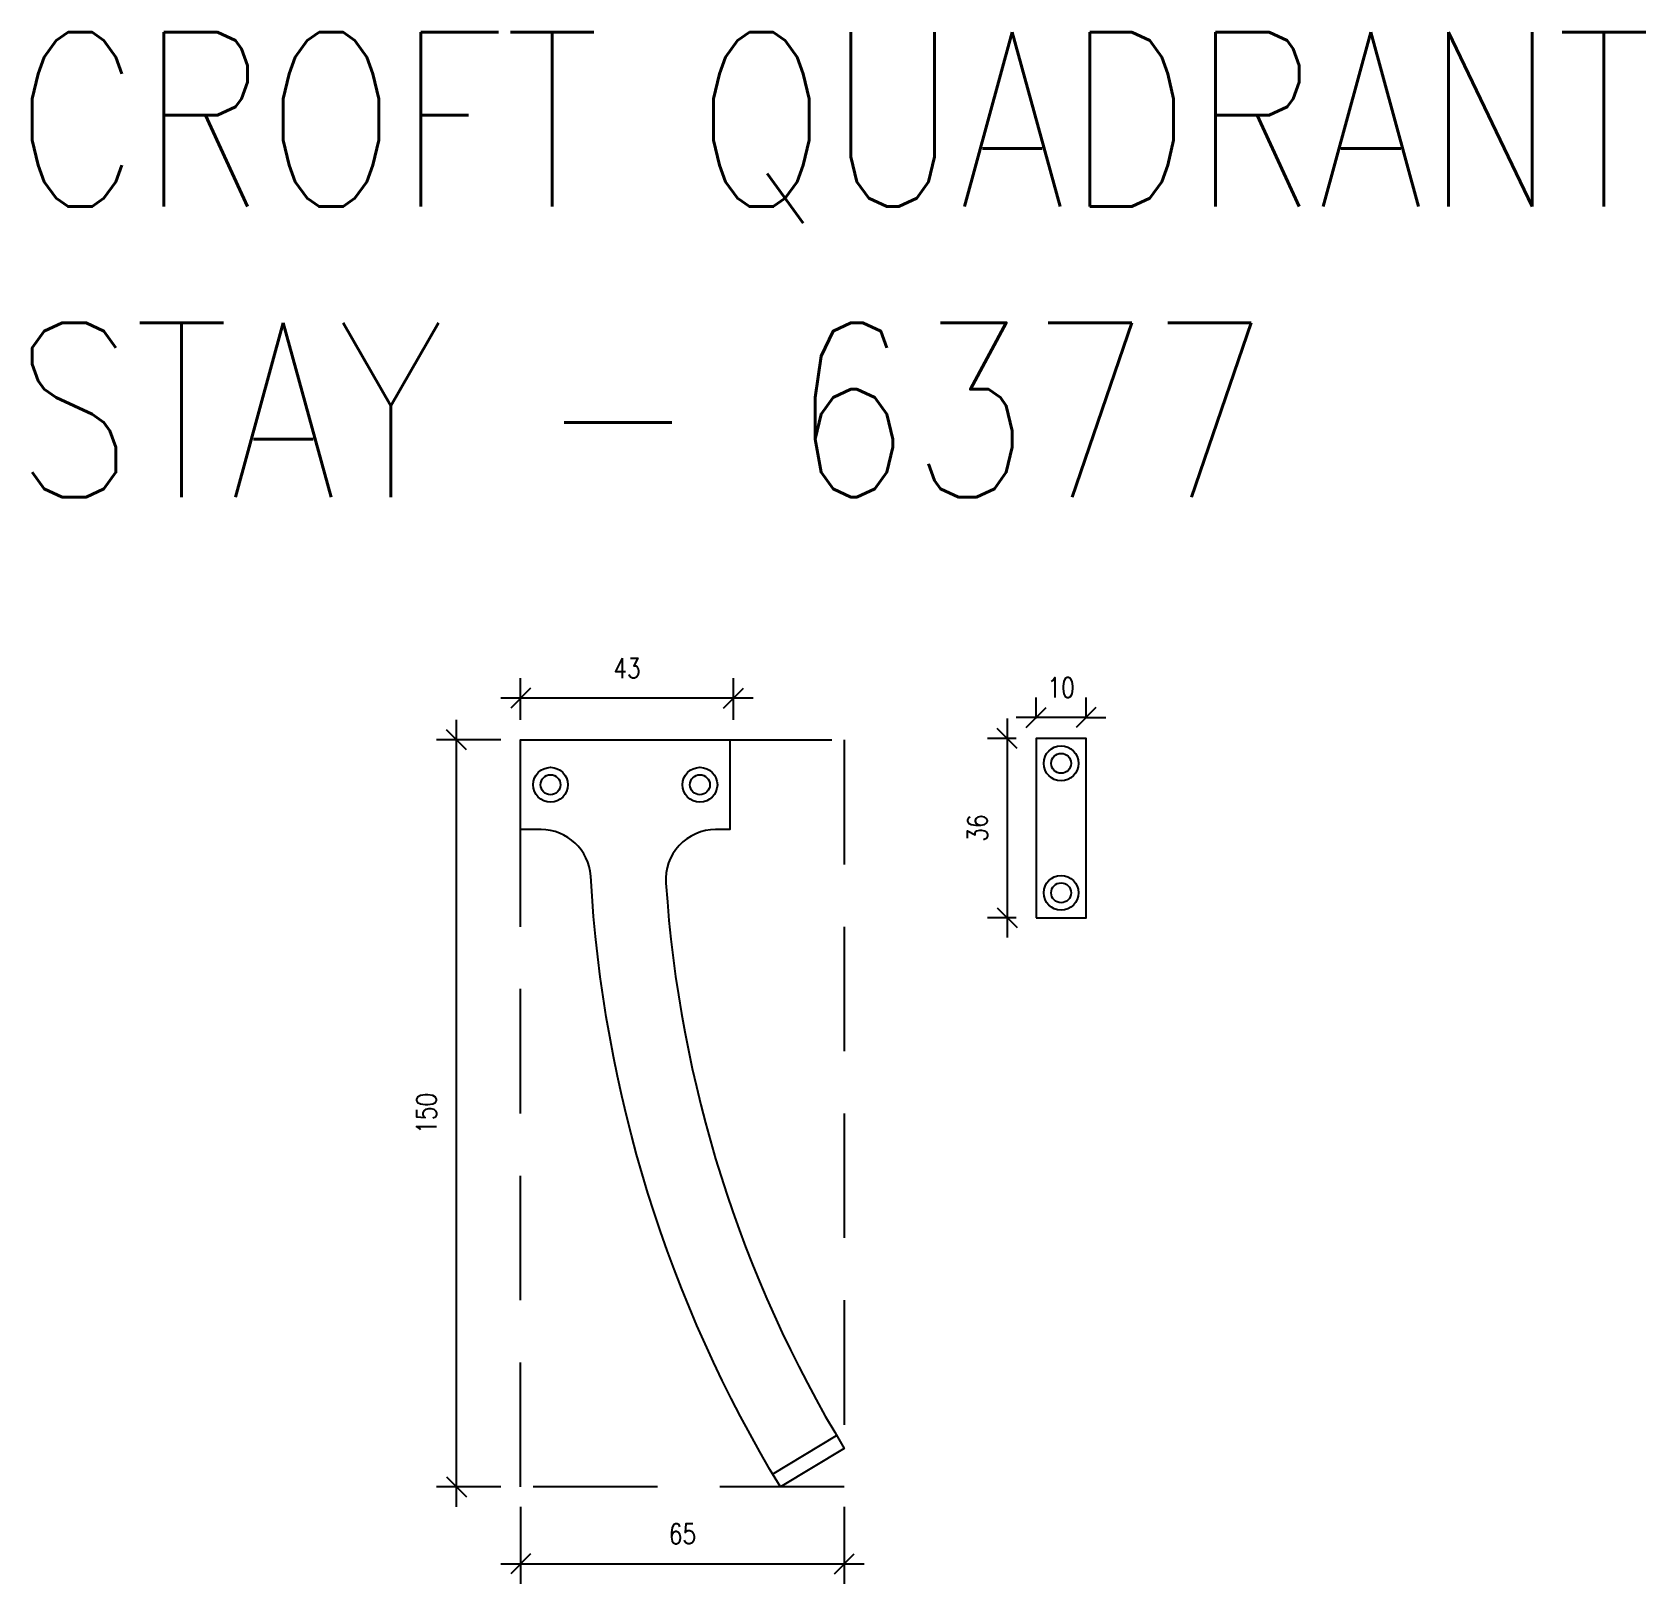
# Model space of a CAD drawing. Header units: millimetres. Extents: x 0 to 23312, y -3206 to 11448.
# Drawn here: x 11847.8 to 12171.8, y -1748.7 to -1437.2 of the extents above; entities that cross this region are included whole.
import ezdxf

# ---------------------------------------------------------------- set-up
doc = ezdxf.new("R2010")
doc.units = ezdxf.units.MM
doc.header["$LTSCALE"] = 10
doc.header["$PDMODE"] = 35
doc.linetypes.add('HIDDEN', pattern=[0.375, 0.25, -0.125])
doc.layers.add('02 - Notes & Text', color=251, linetype='Continuous')
doc.layers.add('40 - Detail Outline', color=142, linetype='Continuous')
doc.styles.add('1-2', font='romans.shx', dxfattribs={"width": 0.8, "height": 4})
doc.dimstyles.new('1-2', dxfattribs={"dimtxt": 4, "dimasz": 4, "dimexe": 4, "dimexo": 4, "dimgap": 4, "dimtad": 1, "dimdec": 0, "dimzin": 0, "dimdsep": 46, "dimtxsty": '1-2', "dimblk": 'OBLIQUE', "dimcen": 4, "dimdle": 4, "dimclrd": 251, "dimclre": 251, "dimclrt": 251, "dimadec": 0, "dimazin": 0, "dimtfac": 1, "dimtdec": 0, "dimtix": 1, "dimtmove": 1, "dimatfit": 3, "dimfxl": 1, "dimtolj": 1, "dimtzin": 0, "dimlwd": 25, "dimarcsym": 0})

# ---------------------------------------------------------------- blocks, each defined once
blk = doc.blocks.new('_Oblique')
at = {"color": 0, "linetype": 'ByBlock', "lineweight": -2}
blk.add_line((-0.5, -0.5), (0.5, 0.5), dxfattribs=at)
blk = doc.blocks.new('*D329')
at = {"layer": '40 - Detail Outline', "color": 251, "lineweight": 25, "ltscale": 10, "transparency": 16777216}
blk.add_line((11933.03, -1733.26), (11933.03, -1575.26), dxfattribs=at)
at = {"layer": '40 - Detail Outline', "color": 251, "lineweight": -2, "ltscale": 10, "transparency": 16777216}
for p, q in [((11941.92, -1579.26), (11929.03, -1579.26)), ((11941.92, -1729.26), (11929.03, -1729.26))]:
    blk.add_line(p, q, dxfattribs=at)
at = {"layer": 'Defpoints', "color": 0, "ltscale": 10, "transparency": 16777216}
for p in [(11933.03, -1579.26), (11945.92, -1579.26), (11945.92, -1729.26)]:
    blk.add_point(p, dxfattribs=at)
at = {"layer": '40 - Detail Outline', "color": 251, "lineweight": 25, "ltscale": 10, "transparency": 16777216, "xscale": 4, "yscale": 4, "zscale": 4}
for p, rotation in [((11933.03, -1579.26), 90), ((11933.03, -1729.26), 270)]:
    blk.add_blockref('_Oblique', p, dxfattribs=dict(at, rotation=rotation))
at = {"layer": '40 - Detail Outline', "color": 251, "ltscale": 10, "transparency": 16777216, "insert": (11927.03, -1654.26), "char_height": 4, "attachment_point": 5, "rotation": 90, "style": '1-2'}
blk.add_mtext('\\A1;150', dxfattribs=at)
blk = doc.blocks.new('*D330')
at = {"layer": '40 - Detail Outline', "color": 251, "lineweight": -2, "ltscale": 10, "transparency": 16777216}
for p, q in [((11945.92, -1733.26), (11945.92, -1748.7)), ((12010.92, -1733.26), (12010.92, -1748.7))]:
    blk.add_line(p, q, dxfattribs=at)
at = {"layer": '40 - Detail Outline', "color": 251, "lineweight": 25, "ltscale": 10, "transparency": 16777216}
blk.add_line((11941.92, -1744.7), (12014.92, -1744.7), dxfattribs=at)
at = {"layer": 'Defpoints', "color": 0, "ltscale": 10, "transparency": 16777216}
for p in [(11945.92, -1729.26), (12010.92, -1729.26), (12010.92, -1744.7)]:
    blk.add_point(p, dxfattribs=at)
at = {"layer": '40 - Detail Outline', "color": 251, "lineweight": 25, "ltscale": 10, "transparency": 16777216, "xscale": 4, "yscale": 4, "zscale": 4, "rotation": 180}
blk.add_blockref('_Oblique', (11945.92, -1744.7), dxfattribs=at)
at = {"layer": '40 - Detail Outline', "color": 251, "lineweight": 25, "ltscale": 10, "transparency": 16777216, "xscale": 4, "yscale": 4, "zscale": 4}
blk.add_blockref('_Oblique', (12010.92, -1744.7), dxfattribs=at)
at = {"layer": '40 - Detail Outline', "color": 251, "ltscale": 10, "transparency": 16777216, "insert": (11978.42, -1738.7), "char_height": 4, "attachment_point": 5, "style": '1-2'}
blk.add_mtext('\\A1;65', dxfattribs=at)
blk = doc.blocks.new('*D331')
at = {"layer": '40 - Detail Outline', "color": 251, "lineweight": -2, "ltscale": 10, "transparency": 16777216}
for p, q in [((11945.92, -1575.26), (11945.92, -1566.87)), ((11988.64, -1575.26), (11988.64, -1566.87))]:
    blk.add_line(p, q, dxfattribs=at)
at = {"layer": '40 - Detail Outline', "color": 251, "lineweight": 25, "ltscale": 10, "transparency": 16777216}
blk.add_line((11992.64, -1570.87), (11941.92, -1570.87), dxfattribs=at)
at = {"layer": 'Defpoints', "color": 0, "ltscale": 10, "transparency": 16777216}
for p in [(11945.92, -1570.87), (11945.92, -1579.26), (11988.64, -1579.26)]:
    blk.add_point(p, dxfattribs=at)
at = {"layer": '40 - Detail Outline', "color": 251, "lineweight": 25, "ltscale": 10, "transparency": 16777216, "xscale": 4, "yscale": 4, "zscale": 4, "rotation": 180}
blk.add_blockref('_Oblique', (11945.92, -1570.87), dxfattribs=at)
at = {"layer": '40 - Detail Outline', "color": 251, "lineweight": 25, "ltscale": 10, "transparency": 16777216, "xscale": 4, "yscale": 4, "zscale": 4}
blk.add_blockref('_Oblique', (11988.64, -1570.87), dxfattribs=at)
at = {"layer": '40 - Detail Outline', "color": 251, "ltscale": 10, "transparency": 16777216, "insert": (11967.28, -1564.87), "char_height": 4, "attachment_point": 5, "style": '1-2'}
blk.add_mtext('\\A1;43', dxfattribs=at)
blk = doc.blocks.new('*D332')
at = {"layer": '40 - Detail Outline', "color": 251, "lineweight": -2, "ltscale": 10, "transparency": 16777216}
for p, q in [((12049.45, -1574.96), (12049.45, -1570.74)), ((12059.45, -1574.96), (12059.45, -1570.74))]:
    blk.add_line(p, q, dxfattribs=at)
at = {"layer": '40 - Detail Outline', "color": 251, "lineweight": 25, "ltscale": 10, "transparency": 16777216}
for p, q in [((12049.45, -1574.74), (12045.45, -1574.74)), ((12059.45, -1574.74), (12049.45, -1574.74)), ((12059.45, -1574.74), (12063.45, -1574.74))]:
    blk.add_line(p, q, dxfattribs=at)
at = {"layer": 'Defpoints', "color": 0, "ltscale": 10, "transparency": 16777216}
for p in [(12049.45, -1574.74), (12049.45, -1578.96), (12059.45, -1578.96)]:
    blk.add_point(p, dxfattribs=at)
at = {"layer": '40 - Detail Outline', "color": 251, "lineweight": 25, "ltscale": 10, "transparency": 16777216, "xscale": 4, "yscale": 4, "zscale": 4}
blk.add_blockref('_Oblique', (12049.45, -1574.74), dxfattribs=at)
at = {"layer": '40 - Detail Outline', "color": 251, "lineweight": 25, "ltscale": 10, "transparency": 16777216, "xscale": 4, "yscale": 4, "zscale": 4, "rotation": 180}
blk.add_blockref('_Oblique', (12059.45, -1574.74), dxfattribs=at)
at = {"layer": '40 - Detail Outline', "color": 251, "ltscale": 10, "transparency": 16777216, "insert": (12054.45, -1568.74), "char_height": 4, "attachment_point": 5, "style": '1-2'}
blk.add_mtext('\\A1;10', dxfattribs=at)
blk = doc.blocks.new('*D333')
at = {"layer": '40 - Detail Outline', "color": 251, "lineweight": 25, "ltscale": 10, "transparency": 16777216}
blk.add_line((12043.64, -1574.96), (12043.64, -1618.96), dxfattribs=at)
at = {"layer": '40 - Detail Outline', "color": 251, "lineweight": -2, "ltscale": 10, "transparency": 16777216}
for p, q in [((12045.45, -1578.96), (12039.64, -1578.96)), ((12045.45, -1614.96), (12039.64, -1614.96))]:
    blk.add_line(p, q, dxfattribs=at)
at = {"layer": 'Defpoints', "color": 0, "ltscale": 10, "transparency": 16777216}
for p in [(12049.45, -1578.96), (12043.64, -1614.96), (12049.45, -1614.96)]:
    blk.add_point(p, dxfattribs=at)
at = {"layer": '40 - Detail Outline', "color": 251, "lineweight": 25, "ltscale": 10, "transparency": 16777216, "xscale": 4, "yscale": 4, "zscale": 4}
for p, rotation in [((12043.64, -1578.96), 90), ((12043.64, -1614.96), 270)]:
    blk.add_blockref('_Oblique', p, dxfattribs=dict(at, rotation=rotation))
at = {"layer": '40 - Detail Outline', "color": 251, "ltscale": 10, "transparency": 16777216, "insert": (12037.64, -1596.96), "char_height": 4, "attachment_point": 5, "rotation": 90, "style": '1-2'}
blk.add_mtext('\\A1;36', dxfattribs=at)

msp = doc.modelspace()

# ---------------------------------------------------------------- linework, layer by layer
at = {"layer": '40 - Detail Outline', "color": 251, "ltscale": 10}
msp.add_lwpolyline([(11998.07, -1729.263, -0.1229658), (11960.001, -1606.6, 0.394903), (11950.023, -1597.263), (11945.919, -1597.263), (11945.919, -1579.263), (11987.919, -1579.263), (11987.919, -1597.263), (11985.075, -1597.263, 0.4366351), (11975.103, -1608.022, 0.1205462), (12010.919, -1721.524)], format="xyb", close=True, dxfattribs=at)
at = {"layer": '40 - Detail Outline', "color": 250, "linetype": 'HIDDEN', "ltscale": 10}
msp.add_lwpolyline([(11945.919, -1579.263), (12010.919, -1579.263), (12010.919, -1729.263), (11945.919, -1729.263)], close=True, dxfattribs=at)
at = {"layer": '40 - Detail Outline', "color": 251, "ltscale": 10}
msp.add_lwpolyline([(12049.451, -1614.963), (12059.451, -1614.963), (12059.451, -1578.963), (12049.451, -1578.963)], close=True, dxfattribs=at)
msp.add_lwpolyline([(11996.522, -1726.694), (12009.371, -1718.954)], dxfattribs=at)
for centre, radius in [((12054.451, -1583.963), 3.5), ((12054.451, -1583.963), 2), ((11951.919, -1588.263), 3.5), ((11951.919, -1588.263), 2), ((11981.919, -1588.263), 3.5), ((11981.919, -1588.263), 2), ((12054.451, -1609.963), 3.5), ((12054.451, -1609.963), 2)]:
    msp.add_circle(centre, radius, dxfattribs=at)

# ---------------------------------------------------------------- texts
at = {"layer": '02 - Notes & Text', "ltscale": 10, "insert": (11844.25, -1437.164), "char_height": 35, "width": 367.20112, "attachment_point": 1, "style": '1-2'}
msp.add_mtext('CROFT QUADRANT STAY - 6377', dxfattribs=at)

# ---------------------------------------------------------------- dimensions: what is measured, and where the dimension line sits
at = {"layer": '40 - Detail Outline', "color": 5, "ltscale": 10}
for base, p1, p2, picture, middle in [((11945.919, -1570.867), (11988.642, -1579.263), (11945.919, -1579.263), '*D331', (11967.281, -1564.867)), ((12049.451, -1574.741), (12059.451, -1578.963), (12049.451, -1578.963), '*D332', (12054.451, -1568.741)), ((12010.919, -1744.7), (11945.919, -1729.263), (12010.919, -1729.263), '*D330', (11978.419, -1738.7))]:
    dim = msp.add_linear_dim(base=base, p1=p1, p2=p2, dimstyle='1-2', dxfattribs=at)
    dim.commit()
    dim.dimension.update_dxf_attribs({"geometry": picture, "text_midpoint": middle})
for base, p1, p2, picture, middle in [((11933.03, -1579.263), (11945.919, -1729.263), (11945.919, -1579.263), '*D329', (11927.03, -1654.263)), ((12043.64, -1614.963), (12049.451, -1578.963), (12049.451, -1614.963), '*D333', (12037.64, -1596.963))]:
    dim = msp.add_linear_dim(base=base, p1=p1, p2=p2, angle=90, dimstyle='1-2', dxfattribs=at)
    dim.commit()
    dim.dimension.update_dxf_attribs({"geometry": picture, "text_midpoint": middle})

doc.saveas('drawing.dxf')
